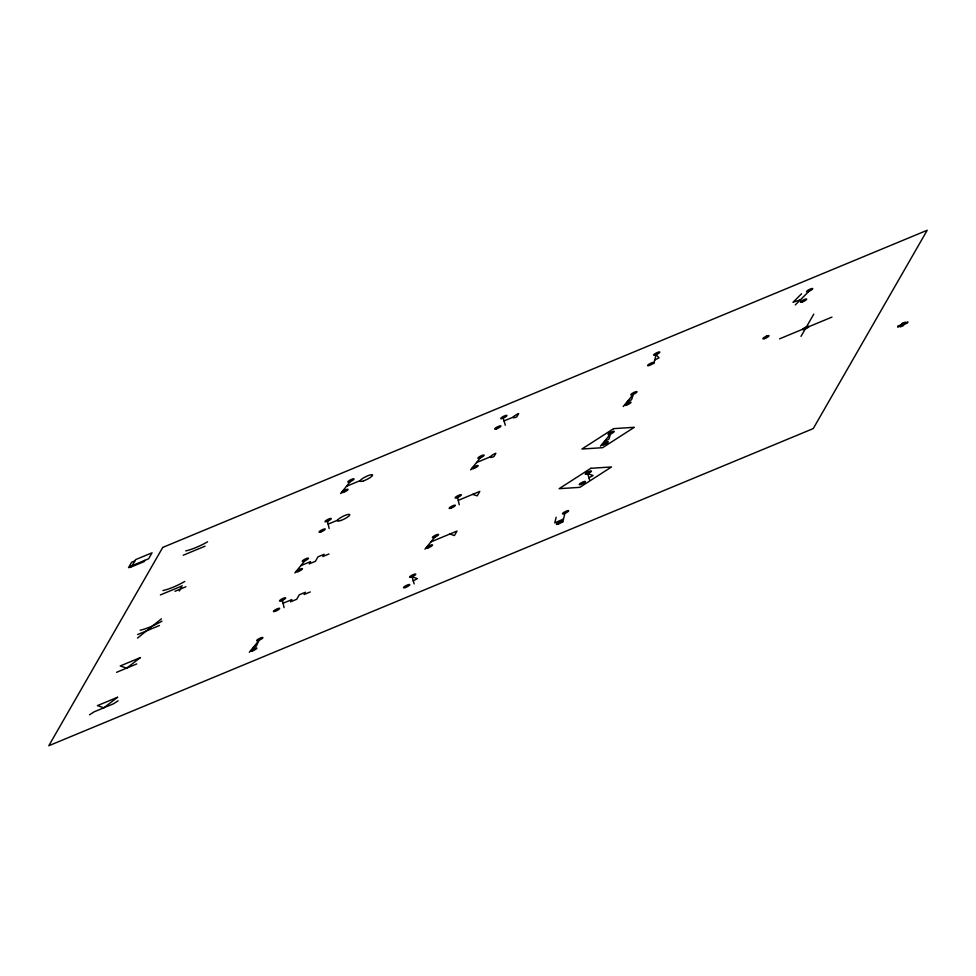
<?xml version="1.0" encoding="UTF-8"?>
<svg xmlns="http://www.w3.org/2000/svg" width="976" height="976" viewBox="0 0 976 976"><rect width="100%" height="100%" fill="white"/><g stroke="black" fill="none" stroke-linecap="round" stroke-linejoin="round"><path stroke-width="1.46" d="M556.161 517.304L554.758 522.892L563.494 519.025M562.676 522.27L564.909 513.364M653.822 363.621L656.079 354.703L659.02 357.838L654.737 360.01M144.851 560.395L144.167 561.578L129.832 567.532L130.516 566.336L148.62 558.76L152.036 552.806L135.664 559.602L131.809 566.251L128.539 567.617L131.638 562.225L134.908 560.858M179.303 591.005L181.585 587.027M765.282 338.355L766.563 336.134M801.003 336.366L813.764 314.15M904.191 324.374L904.862 323.202M340.624 493.563L350.311 481.571M294.874 572.961L304.719 560.907M249.319 652.273L259.14 640.232L256.298 646.112L253.333 647.344M470.603 469.846L480.399 457.805M424.975 549.183L434.82 537.129M623.213 406.528L633.29 394.377L631.582 399.733L627.312 401.587M600.411 446.191L610.5 434.039L608.792 439.395L604.51 441.25M801.54 293.788L792.988 302.316L800.442 299.791M795.294 304.927L808.97 291.275M137.506 638.084L161.418 618.821M89.56 714.786L94.233 711.785L113.46 703.806L118.133 700.792M588.931 477.789L593.091 475.532L587.698 473.702L589.699 480.338M413.251 580.891L417.411 578.622L412.018 576.792L414.153 583.892M346.492 486.292L360.217 480.595M504.031 420.937L513.108 417.167A5.209 1.122 -26.5 0 1 518.659 413.592L516.743 416.923A5.209 1.122 -26.5 0 1 513.108 417.167M183.22 555.234L205.058 546.182M328.156 524.112L337.428 520.257M476.544 462.551L490.318 456.829A5.209 1.122 -26.5 0 1 495.857 453.267L493.941 456.597A5.209 1.122 -26.5 0 1 490.318 456.829M160.418 594.909L182.268 585.844M779.568 338.831L831.991 317.09M174.985 591.285L185.904 586.747M300.815 565.653L310.539 561.627L309.258 563.86L315.407 561.31L317.969 556.845L324.105 554.295L322.824 556.527L328.973 553.978M458.256 500.334L479.789 491.404L477.227 495.869L472.616 494.381M137.628 634.571L159.466 625.506M116.583 672.305L136.762 663.936M283.138 603.205L291.848 599.593L290.567 601.826L296.704 599.276L299.266 594.811L305.415 592.261L304.134 594.494L310.27 591.944M430.953 541.875L456.988 531.066L454.426 535.531L449.826 534.043M503.189 418.143L505.324 425.231M457.61 497.467L459.245 504.763M327.509 521.245L329.144 528.528M282.442 600.338L284.089 607.645M161.979 621.139A22.521 4.831 -26.5 0 1 140.141 630.203M184.769 581.476A22.521 4.831 -26.5 0 1 162.931 590.541M207.559 541.814A22.521 4.831 -26.5 0 1 185.721 550.879M162.76 547.414L48.8 745.737L813.24 428.586L927.2 230.263L162.76 547.414M898.31 325.923L897.639 327.094L907.265 323.093L907.948 321.934L898.31 325.923M902.275 323.373L900.238 326.923L903.312 325.642L905.35 322.104L902.275 323.373M140.41 657.58L126.673 668.121L120.231 665.949L140.41 657.58M117.584 697.267L103.846 707.795L97.405 705.636L117.584 697.267M613.599 428.647L581.916 449.033L602.656 447.679L634.339 427.293L613.599 428.647M590.809 468.309L559.126 488.695L579.866 487.341L611.537 466.955L590.809 468.309M580.988 484.438A3.465 0.744 -26.5 0 0 585.441 481.534A3.465 0.744 -26.5 0 0 580.549 483.218A3.465 0.744 -26.5 0 0 580.988 484.438M587.003 473.97A3.465 0.744 -26.5 0 0 591.456 471.066A3.465 0.744 -26.5 0 0 586.564 472.738A3.465 0.744 -26.5 0 0 587.003 473.97M764.574 338.623A3.465 0.744 -26.5 0 0 769.039 335.72A3.465 0.744 -26.5 0 0 764.147 337.403A3.465 0.744 -26.5 0 0 764.574 338.623M804.505 329.315A3.465 0.744 -26.5 0 0 808.958 326.399A3.465 0.744 -26.5 0 0 804.078 328.082A3.465 0.744 -26.5 0 0 804.505 329.315M802.248 302.023A3.465 0.744 -26.5 0 0 806.701 299.107A3.465 0.744 -26.5 0 0 801.821 300.791A3.465 0.744 -26.5 0 0 802.248 302.023M808.262 291.543A3.465 0.744 -26.5 0 0 812.715 288.64A3.465 0.744 -26.5 0 0 807.835 290.323A3.465 0.744 -26.5 0 0 808.262 291.543M558.187 524.112A3.465 0.744 -26.5 0 0 562.652 521.196A3.465 0.744 -26.5 0 0 557.76 522.88A3.465 0.744 -26.5 0 0 558.187 524.112M564.213 513.632A3.465 0.744 -26.5 0 0 568.666 510.729A3.465 0.744 -26.5 0 0 563.774 512.412A3.465 0.744 -26.5 0 0 564.213 513.632M603.778 444.775A3.465 0.744 -26.5 0 0 608.231 441.872A3.465 0.744 -26.5 0 0 603.339 443.555A3.465 0.744 -26.5 0 0 603.778 444.775M609.793 434.308A3.465 0.744 -26.5 0 0 614.246 431.392A3.465 0.744 -26.5 0 0 609.366 433.076A3.465 0.744 -26.5 0 0 609.793 434.308M632.582 394.646A3.465 0.744 -26.5 0 0 637.035 391.73A3.465 0.744 -26.5 0 0 632.155 393.413A3.465 0.744 -26.5 0 0 632.582 394.646M626.568 405.113A3.465 0.744 -26.5 0 0 631.021 402.197A3.465 0.744 -26.5 0 0 626.141 403.881A3.465 0.744 -26.5 0 0 626.568 405.113M655.384 354.971A3.465 0.744 -26.5 0 0 659.837 352.068A3.465 0.744 -26.5 0 0 654.945 353.751A3.465 0.744 -26.5 0 0 655.384 354.971M649.357 365.451A3.465 0.744 -26.5 0 0 653.81 362.535A3.465 0.744 -26.5 0 0 648.93 364.219A3.465 0.744 -26.5 0 0 649.357 365.451M405.308 587.54A3.465 0.744 -26.5 0 0 409.761 584.624A3.465 0.744 -26.5 0 0 404.869 586.308A3.465 0.744 -26.5 0 0 405.308 587.54M411.323 577.06A3.465 0.744 -26.5 0 0 415.776 574.156A3.465 0.744 -26.5 0 0 410.884 575.84A3.465 0.744 -26.5 0 0 411.323 577.06M428.098 547.865A3.465 0.744 -26.5 0 0 432.551 544.962A3.465 0.744 -26.5 0 0 427.659 546.645A3.465 0.744 -26.5 0 0 428.098 547.865M434.113 537.398A3.465 0.744 -26.5 0 0 438.566 534.494A3.465 0.744 -26.5 0 0 433.686 536.178A3.465 0.744 -26.5 0 0 434.113 537.398M450.888 508.203A3.465 0.744 -26.5 0 0 455.341 505.3A3.465 0.744 -26.5 0 0 450.461 506.983A3.465 0.744 -26.5 0 0 450.888 508.203M456.902 497.736A3.465 0.744 -26.5 0 0 461.355 494.832A3.465 0.744 -26.5 0 0 456.475 496.503A3.465 0.744 -26.5 0 0 456.902 497.736M473.677 468.541A3.465 0.744 -26.5 0 0 478.13 465.637A3.465 0.744 -26.5 0 0 473.25 467.309A3.465 0.744 -26.5 0 0 473.677 468.541M479.704 458.073A3.465 0.744 -26.5 0 0 484.157 455.158A3.465 0.744 -26.5 0 0 479.265 456.841A3.465 0.744 -26.5 0 0 479.704 458.073M496.479 428.879A3.465 0.744 -26.5 0 0 500.932 425.963A3.465 0.744 -26.5 0 0 496.04 427.647A3.465 0.744 -26.5 0 0 496.479 428.879M502.494 418.399A3.465 0.744 -26.5 0 0 506.947 415.495A3.465 0.744 -26.5 0 0 502.054 417.179A3.465 0.744 -26.5 0 0 502.494 418.399M252.418 650.968A3.465 0.744 -26.5 0 0 256.871 648.052A3.465 0.744 -26.5 0 0 251.979 649.735A3.465 0.744 -26.5 0 0 252.418 650.968M258.433 640.5A3.465 0.744 -26.5 0 0 262.886 637.584A3.465 0.744 -26.5 0 0 258.006 639.268A3.465 0.744 -26.5 0 0 258.433 640.5M275.208 611.305A3.465 0.744 -26.5 0 0 279.661 608.39A3.465 0.744 -26.5 0 0 274.781 610.073A3.465 0.744 -26.5 0 0 275.208 611.305M281.222 600.826A3.465 0.744 -26.5 0 0 285.675 597.922A3.465 0.744 -26.5 0 0 280.795 599.606A3.465 0.744 -26.5 0 0 281.222 600.826M304.024 561.163A3.465 0.744 -26.5 0 0 308.477 558.26A3.465 0.744 -26.5 0 0 303.585 559.943A3.465 0.744 -26.5 0 0 304.024 561.163M297.997 571.631A3.465 0.744 -26.5 0 0 302.45 568.727A3.465 0.744 -26.5 0 0 297.57 570.411A3.465 0.744 -26.5 0 0 297.997 571.631M340.868 520.476A6.942 1.488 -26.5 0 0 349.774 514.657A6.942 1.488 -26.5 0 0 340.002 518.024A6.942 1.488 -26.5 0 0 340.868 520.476M326.814 521.501A3.465 0.744 -26.5 0 0 331.267 518.585A3.465 0.744 -26.5 0 0 326.374 520.269A3.465 0.744 -26.5 0 0 326.814 521.501M320.799 531.969A3.465 0.744 -26.5 0 0 325.252 529.065A3.465 0.744 -26.5 0 0 320.36 530.749A3.465 0.744 -26.5 0 0 320.799 531.969M349.603 481.839A3.465 0.744 -26.5 0 0 354.056 478.923A3.465 0.744 -26.5 0 0 349.176 480.607A3.465 0.744 -26.5 0 0 349.603 481.839M363.658 480.814A6.942 1.488 -26.5 0 0 372.564 474.995A6.942 1.488 -26.5 0 0 362.791 478.362A6.942 1.488 -26.5 0 0 363.658 480.814M343.589 492.307A3.465 0.744 -26.5 0 0 348.042 489.403A3.465 0.744 -26.5 0 0 343.149 491.074A3.465 0.744 -26.5 0 0 343.589 492.307"/></g></svg>
